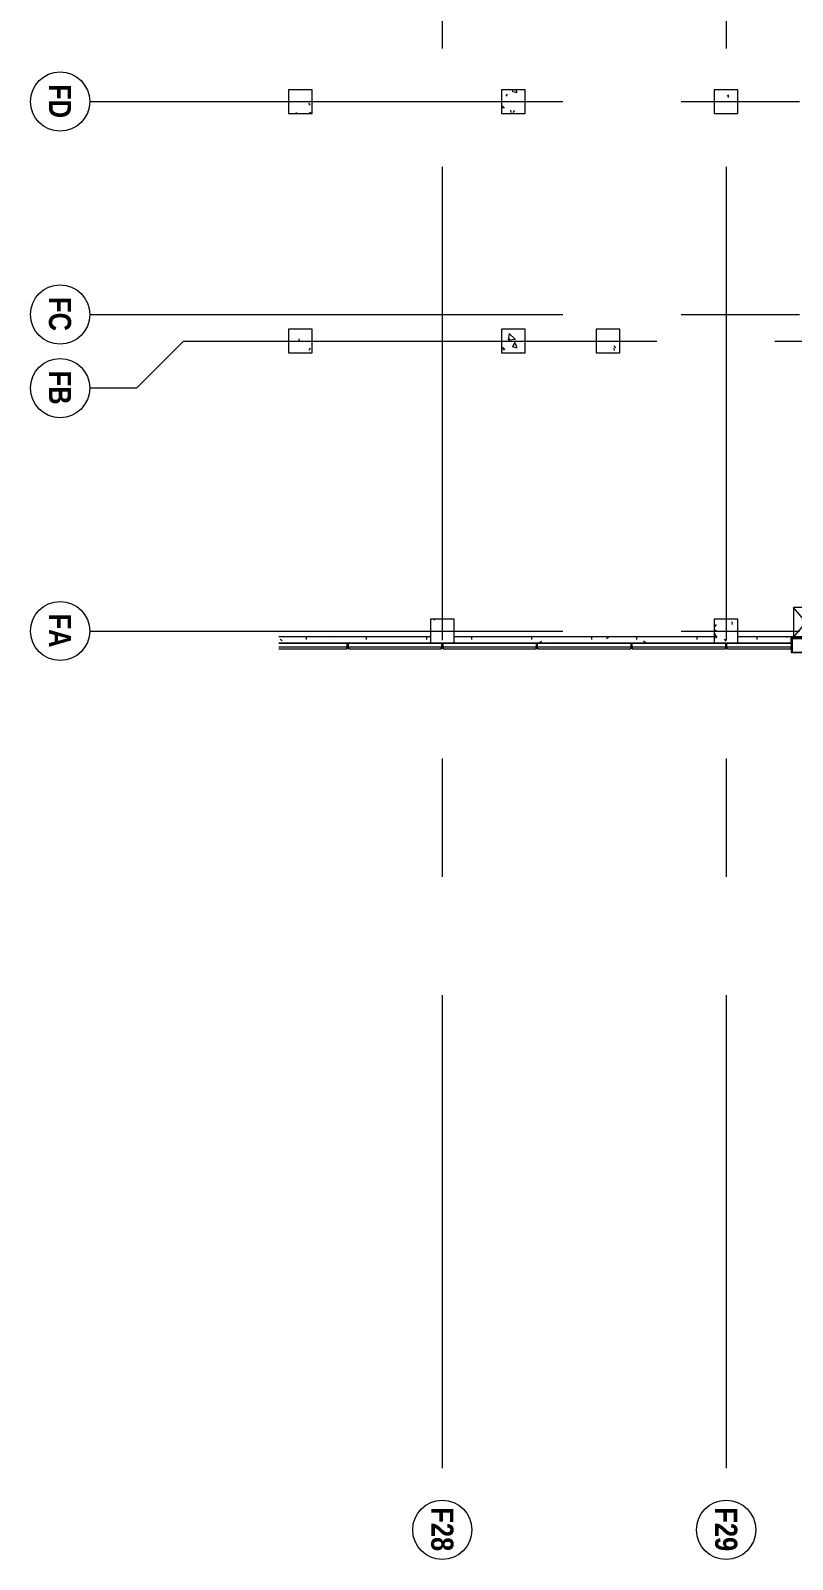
# Model space of a CAD drawing. Extents: x -14231 to 343475, y -171733 to 30720.
# Drawn here: x 177558 to 203324, y -171733 to -120043 of the extents above; entities that cross this region are included whole.
import ezdxf

# ---------------------------------------------------------------- set-up
doc = ezdxf.new("R2010")
doc.units = 0
doc.header["$LTSCALE"] = 8
for name, pattern in [('Access Line', [382.3, 250, -132.3]), ('Centre', [7937.5, 1587.5, -1190.625, 3968.75, -1190.625]), ('IDA - Grid Line', [3500, 2000, -500, 500, -500])]:
    doc.linetypes.add(name, pattern=pattern)
for name, color, linetype, lineweight in [('A-_ANOTGRID_E', 7, 'CONTINUOUS', 9), ('A-_CLAD----_E', 7, 'CONTINUOUS', 9), ('A-_CLAD----_E1', 7, 'CONTINUOUS', 9), ('A-_WALL----_E', 7, 'CONTINUOUS', 9), ('A-_WALL----_H', 7, 'CONTINUOUS', 9), ('A-_WIND----_E', 7, 'CONTINUOUS', 9), ('A-COLN----_E', 7, 'CONTINUOUS', 9), ('A-COLN----_E1', 7, 'CONTINUOUS', 9)]:
    doc.layers.add(name, color=color, linetype=linetype, lineweight=lineweight)
doc.styles.add('Arial Narrow_B', font='ARIALNB.TTF', dxfattribs={"height": 750})

# ---------------------------------------------------------------- blocks, each defined once
blk = doc.blocks.new('IDA - Rectangle Column - 800W X 800D-9805045-PH1 LEVEL 3 - PROBE')
at = {"layer": 'A-COLN----_E1', "true_color": 0xaaaaaa}
h = blk.add_hatch(dxfattribs=at)
h.set_pattern_fill('FP_2', color=253, style=0, pattern_type=2)
h.set_pattern_definition([(320, (-306356.1, 949757.2), (-159.3907, -1821.8403), [190.5, -2095.5]), (265, (-306356.1, 949757.2), (1910.5674, 352.428), [152.4, -1676.4]), (10.451, (-306369.4, 949605.4), (1751.166, -1469.4262), [161.9, -1780.901]), (316.184, (-305848.1, 949757.2), (-420.428, -2710.791), [285.75, -3143.25]), (6.636, (-305883.2, 949531.3), (2474.276, -2374.0256), [242.85, -2671.351]), (261.184, (-305848, 949757.2), (2474.2525, -2374.05), [228.6, -2514.6]), (291, (-305975.1, 949503.2), (-1022.6516, -1516.1442), [190.5, -2095.5]), (236, (-305975.1, 949503.2), (1841.8805, -618.021), [152.4, -1676.4]), (341.451, (-306060.3, 949376.8), (819.2124, -2134.1713), [161.9, -1780.901]), (307.5, (-306356.1, 949757.2), (845.5504, -30.88603), [83.82, -1572.26, 83.82, -3300.73]), (307.5, (-306356.1, 949757.2), (845.5504, -30.88603), [-1739.9, -1617.98, 83.82, -1598.93]), (277.5, (-306356.1, 949757.2), (1001.80575, -668.1966), [83.82, -886.46, 83.82, -2175.51]), (277.5, (-306356.1, 949757.2), (1001.80575, -668.1966), [-1054.1, -1534.16, 83.82, -557.53]), (237.5, (-306356.1, 950323.6), (-57.2896, -1355.90933), [83.82, -551.18, 83.82, -4526.28]), (237.5, (-306356.1, 950323.6), (-57.2896, -1355.90933), [-718.82, -1897.38, 83.82, -2545.08]), (227.5, (-306356.1, 950577.6), (254.2664, -1481.2932), [83.82, -741.68, 83.82, -3098.8]), (227.5, (-306356.1, 950577.6), (254.2664, -1481.2932), [-909.32, -1231.9, 83.82, -1783.08])])
h.paths.add_polyline_path([(-400, -400), (400, -400), (400, 400), (-400, 400)])
at = {"layer": 'A-COLN----_E', "color": 253, "true_color": 0xaaaaaa}
for p, q in [((400, 400), (-400, 400)), ((-400, 400), (-400, -400)), ((400, -400), (400, 400)), ((-400, -400), (400, -400))]:
    blk.add_line(p, q, dxfattribs=at)
blk = doc.blocks.new('IDA - Rectangle Column - 800W X 800D-V1-PH1 LEVEL 3 - PROBE')
at = {"layer": 'A-COLN----_E1', "true_color": 0xaaaaaa}
h = blk.add_hatch(dxfattribs=at)
h.set_pattern_fill('FP_3', color=253, style=0, pattern_type=2)
h.set_pattern_definition([(320, (-315956.1, 949757.2), (-159.3907, -1821.8403), [190.5, -2095.5]), (265, (-315956.1, 949757.2), (1910.5674, 352.428), [152.4, -1676.4]), (10.451, (-315969.4, 949605.4), (1751.166, -1469.4262), [161.9, -1780.901]), (316.184, (-315448.1, 949757.2), (-420.428, -2710.791), [285.75, -3143.25]), (6.636, (-315483.2, 949531.3), (2474.276, -2374.0256), [242.85, -2671.351]), (261.184, (-315448, 949757.2), (2474.2525, -2374.05), [228.6, -2514.6]), (291, (-315575.1, 949503.2), (-1022.6516, -1516.1442), [190.5, -2095.5]), (236, (-315575.1, 949503.2), (1841.8805, -618.021), [152.4, -1676.4]), (341.451, (-315660.3, 949376.8), (819.2124, -2134.1713), [161.9, -1780.901]), (307.5, (-315956.1, 949757.2), (845.5504, -30.88603), [83.82, -1572.26, 83.82, -3300.73]), (307.5, (-315956.1, 949757.2), (845.5504, -30.88603), [-1739.9, -1617.98, 83.82, -1598.93]), (277.5, (-315956.1, 949757.2), (1001.80575, -668.1966), [83.82, -886.46, 83.82, -2175.51]), (277.5, (-315956.1, 949757.2), (1001.80575, -668.1966), [-1054.1, -1534.16, 83.82, -557.53]), (237.5, (-315956.1, 950323.6), (-57.2896, -1355.90933), [83.82, -551.18, 83.82, -4526.28]), (237.5, (-315956.1, 950323.6), (-57.2896, -1355.90933), [-718.82, -1897.38, 83.82, -2545.08]), (227.5, (-315956.1, 950577.6), (254.2664, -1481.2932), [83.82, -741.68, 83.82, -3098.8]), (227.5, (-315956.1, 950577.6), (254.2664, -1481.2932), [-909.32, -1231.9, 83.82, -1783.08])])
h.paths.add_polyline_path([(-400, -400), (400, -400), (400, 400), (-400, 400)])
at = {"layer": 'A-COLN----_E', "color": 253, "true_color": 0xaaaaaa}
for p, q in [((400, 400), (-400, 400)), ((-400, 400), (-400, -400)), ((400, -400), (400, 400)), ((-400, -400), (400, -400))]:
    blk.add_line(p, q, dxfattribs=at)
blk = doc.blocks.new('IDA - Rectangle Column - 800W X 800D-V48-PH1 LEVEL 3 - PROBE')
at = {"layer": 'A-COLN----_E1', "true_color": 0xaaaaaa}
h = blk.add_hatch(dxfattribs=at)
h.set_pattern_fill('FP_50', color=253, style=0, pattern_type=2)
h.set_pattern_definition([(320, (-315956.1, 931857.2), (-159.3907, -1821.8403), [190.5, -2095.5]), (265, (-315956.1, 931857.2), (1910.5674, 352.428), [152.4, -1676.4]), (10.451, (-315969.4, 931705.4), (1751.166, -1469.4262), [161.9, -1780.901]), (316.184, (-315448.1, 931857.2), (-420.428, -2710.791), [285.75, -3143.25]), (6.636, (-315483.2, 931631.3), (2474.276, -2374.0256), [242.85, -2671.351]), (261.184, (-315448, 931857.2), (2474.2525, -2374.05), [228.6, -2514.6]), (291, (-315575.1, 931603.2), (-1022.6516, -1516.1442), [190.5, -2095.5]), (236, (-315575.1, 931603.2), (1841.8805, -618.021), [152.4, -1676.4]), (341.451, (-315660.3, 931476.8), (819.2124, -2134.1713), [161.9, -1780.901]), (307.5, (-315956.1, 931857.2), (845.5504, -30.88603), [83.82, -1572.26, 83.82, -3300.73]), (307.5, (-315956.1, 931857.2), (845.5504, -30.88603), [-1739.9, -1617.98, 83.82, -1598.93]), (277.5, (-315956.1, 931857.2), (1001.80575, -668.1966), [83.82, -886.46, 83.82, -2175.51]), (277.5, (-315956.1, 931857.2), (1001.80575, -668.1966), [-1054.1, -1534.16, 83.82, -557.53]), (237.5, (-315956.1, 932423.6), (-57.2896, -1355.90933), [83.82, -551.18, 83.82, -4526.28]), (237.5, (-315956.1, 932423.6), (-57.2896, -1355.90933), [-718.82, -1897.38, 83.82, -2545.08]), (227.5, (-315956.1, 932677.6), (254.2664, -1481.2932), [83.82, -741.68, 83.82, -3098.8]), (227.5, (-315956.1, 932677.6), (254.2664, -1481.2932), [-909.32, -1231.9, 83.82, -1783.08])])
h.paths.add_polyline_path([(-400, -400), (400, -400), (400, 400), (-400, 400)])
at = {"layer": 'A-COLN----_E', "color": 253, "true_color": 0xaaaaaa}
for p, q in [((400, 400), (-400, 400)), ((-400, 400), (-400, -400)), ((400, -400), (400, 400)), ((-400, -400), (400, -400))]:
    blk.add_line(p, q, dxfattribs=at)
blk = doc.blocks.new('IDA - Rectangle Column - 800W X 800D-V49-PH1 LEVEL 3 - PROBE')
at = {"layer": 'A-COLN----_E1', "true_color": 0xaaaaaa}
h = blk.add_hatch(dxfattribs=at)
h.set_pattern_fill('FP_51', color=253, style=0, pattern_type=2)
h.set_pattern_definition([(320, (-308756.1, 931857.2), (-159.3907, -1821.8403), [190.5, -2095.5]), (265, (-308756.1, 931857.2), (1910.5674, 352.428), [152.4, -1676.4]), (10.451, (-308769.4, 931705.4), (1751.166, -1469.4262), [161.9, -1780.901]), (316.184, (-308248.1, 931857.2), (-420.428, -2710.791), [285.75, -3143.25]), (6.636, (-308283.2, 931631.3), (2474.276, -2374.0256), [242.85, -2671.351]), (261.184, (-308248, 931857.2), (2474.2525, -2374.05), [228.6, -2514.6]), (291, (-308375.1, 931603.2), (-1022.6516, -1516.1442), [190.5, -2095.5]), (236, (-308375.1, 931603.2), (1841.8805, -618.021), [152.4, -1676.4]), (341.451, (-308460.3, 931476.8), (819.2124, -2134.1713), [161.9, -1780.901]), (307.5, (-308756.1, 931857.2), (845.5504, -30.88603), [83.82, -1572.26, 83.82, -3300.73]), (307.5, (-308756.1, 931857.2), (845.5504, -30.88603), [-1739.9, -1617.98, 83.82, -1598.93]), (277.5, (-308756.1, 931857.2), (1001.80575, -668.1966), [83.82, -886.46, 83.82, -2175.51]), (277.5, (-308756.1, 931857.2), (1001.80575, -668.1966), [-1054.1, -1534.16, 83.82, -557.53]), (237.5, (-308756.1, 932423.6), (-57.2896, -1355.90933), [83.82, -551.18, 83.82, -4526.28]), (237.5, (-308756.1, 932423.6), (-57.2896, -1355.90933), [-718.82, -1897.38, 83.82, -2545.08]), (227.5, (-308756.1, 932677.6), (254.2664, -1481.2932), [83.82, -741.68, 83.82, -3098.8]), (227.5, (-308756.1, 932677.6), (254.2664, -1481.2932), [-909.32, -1231.9, 83.82, -1783.08])])
h.paths.add_polyline_path([(-400, -400), (400, -400), (400, 400), (-400, 400)])
at = {"layer": 'A-COLN----_E', "color": 253, "true_color": 0xaaaaaa}
for p, q in [((400, 400), (-400, 400)), ((-400, 400), (-400, -400)), ((400, -400), (400, 400)), ((-400, -400), (400, -400))]:
    blk.add_line(p, q, dxfattribs=at)
blk = doc.blocks.new('IDA - Rectangle Column - 800W X 800D-V50-PH1 LEVEL 3 - PROBE')
at = {"layer": 'A-COLN----_E1', "true_color": 0xaaaaaa}
h = blk.add_hatch(dxfattribs=at)
h.set_pattern_fill('FP_52', color=253, style=0, pattern_type=2)
h.set_pattern_definition([(320, (-301556.1, 931857.2), (-159.3907, -1821.8403), [190.5, -2095.5]), (265, (-301556.1, 931857.2), (1910.5674, 352.428), [152.4, -1676.4]), (10.451, (-301569.4, 931705.4), (1751.166, -1469.4262), [161.9, -1780.901]), (316.184, (-301048.1, 931857.2), (-420.428, -2710.791), [285.75, -3143.25]), (6.636, (-301083.2, 931631.3), (2474.276, -2374.0256), [242.85, -2671.351]), (261.184, (-301048, 931857.2), (2474.2525, -2374.05), [228.6, -2514.6]), (291, (-301175.1, 931603.2), (-1022.6516, -1516.1442), [190.5, -2095.5]), (236, (-301175.1, 931603.2), (1841.8805, -618.021), [152.4, -1676.4]), (341.451, (-301260.3, 931476.8), (819.2124, -2134.1713), [161.9, -1780.901]), (307.5, (-301556.1, 931857.2), (845.5504, -30.88603), [83.82, -1572.26, 83.82, -3300.73]), (307.5, (-301556.1, 931857.2), (845.5504, -30.88603), [-1739.9, -1617.98, 83.82, -1598.93]), (277.5, (-301556.1, 931857.2), (1001.80575, -668.1966), [83.82, -886.46, 83.82, -2175.51]), (277.5, (-301556.1, 931857.2), (1001.80575, -668.1966), [-1054.1, -1534.16, 83.82, -557.53]), (237.5, (-301556.1, 932423.6), (-57.2896, -1355.90933), [83.82, -551.18, 83.82, -4526.28]), (237.5, (-301556.1, 932423.6), (-57.2896, -1355.90933), [-718.82, -1897.38, 83.82, -2545.08]), (227.5, (-301556.1, 932677.6), (254.2664, -1481.2932), [83.82, -741.68, 83.82, -3098.8]), (227.5, (-301556.1, 932677.6), (254.2664, -1481.2932), [-909.32, -1231.9, 83.82, -1783.08])])
h.paths.add_polyline_path([(-400, -400), (400, -400), (400, 400), (-400, 400)])
at = {"layer": 'A-COLN----_E', "color": 253, "true_color": 0xaaaaaa}
for p, q in [((400, 400), (-400, 400)), ((-400, 400), (-400, -400)), ((400, -400), (400, 400)), ((-400, -400), (400, -400))]:
    blk.add_line(p, q, dxfattribs=at)
blk = doc.blocks.new('IDA - Rectangle Column - 800W X 800D-V51-PH1 LEVEL 3 - PROBE')
at = {"layer": 'A-COLN----_E1', "true_color": 0xaaaaaa}
h = blk.add_hatch(dxfattribs=at)
h.set_pattern_fill('FP_53', color=253, style=0, pattern_type=2)
h.set_pattern_definition([(320, (-311956.1, 939957.2), (-159.3907, -1821.8403), [190.5, -2095.5]), (265, (-311956.1, 939957.2), (1910.5674, 352.428), [152.4, -1676.4]), (10.451, (-311969.4, 939805.4), (1751.166, -1469.4262), [161.9, -1780.901]), (316.184, (-311448.1, 939957.2), (-420.428, -2710.791), [285.75, -3143.25]), (6.636, (-311483.2, 939731.3), (2474.276, -2374.0256), [242.85, -2671.351]), (261.184, (-311448, 939957.2), (2474.2525, -2374.05), [228.6, -2514.6]), (291, (-311575.1, 939703.2), (-1022.6516, -1516.1442), [190.5, -2095.5]), (236, (-311575.1, 939703.2), (1841.8805, -618.021), [152.4, -1676.4]), (341.451, (-311660.3, 939576.8), (819.2124, -2134.1713), [161.9, -1780.901]), (307.5, (-311956.1, 939957.2), (845.5504, -30.88603), [83.82, -1572.26, 83.82, -3300.73]), (307.5, (-311956.1, 939957.2), (845.5504, -30.88603), [-1739.9, -1617.98, 83.82, -1598.93]), (277.5, (-311956.1, 939957.2), (1001.80575, -668.1966), [83.82, -886.46, 83.82, -2175.51]), (277.5, (-311956.1, 939957.2), (1001.80575, -668.1966), [-1054.1, -1534.16, 83.82, -557.53]), (237.5, (-311956.1, 940523.6), (-57.2896, -1355.90933), [83.82, -551.18, 83.82, -4526.28]), (237.5, (-311956.1, 940523.6), (-57.2896, -1355.90933), [-718.82, -1897.38, 83.82, -2545.08]), (227.5, (-311956.1, 940777.6), (254.2664, -1481.2932), [83.82, -741.68, 83.82, -3098.8]), (227.5, (-311956.1, 940777.6), (254.2664, -1481.2932), [-909.32, -1231.9, 83.82, -1783.08])])
h.paths.add_polyline_path([(-400, -400), (400, -400), (400, 400), (-400, 400)])
at = {"layer": 'A-COLN----_E', "color": 253, "true_color": 0xaaaaaa}
for p, q in [((400, 400), (-400, 400)), ((-400, 400), (-400, -400)), ((400, -400), (400, 400)), ((-400, -400), (400, -400))]:
    blk.add_line(p, q, dxfattribs=at)
blk = doc.blocks.new('IDA - Rectangle Column - 800W X 800D-V52-PH1 LEVEL 3 - PROBE')
at = {"layer": 'A-COLN----_E1', "true_color": 0xaaaaaa}
h = blk.add_hatch(dxfattribs=at)
h.set_pattern_fill('FP_54', color=253, style=0, pattern_type=2)
h.set_pattern_definition([(320, (-308756.1, 939957.2), (-159.3907, -1821.8403), [190.5, -2095.5]), (265, (-308756.1, 939957.2), (1910.5674, 352.428), [152.4, -1676.4]), (10.451, (-308769.4, 939805.4), (1751.166, -1469.4262), [161.9, -1780.901]), (316.184, (-308248.1, 939957.2), (-420.428, -2710.791), [285.75, -3143.25]), (6.636, (-308283.2, 939731.3), (2474.276, -2374.0256), [242.85, -2671.351]), (261.184, (-308248, 939957.2), (2474.2525, -2374.05), [228.6, -2514.6]), (291, (-308375.1, 939703.2), (-1022.6516, -1516.1442), [190.5, -2095.5]), (236, (-308375.1, 939703.2), (1841.8805, -618.021), [152.4, -1676.4]), (341.451, (-308460.3, 939576.8), (819.2124, -2134.1713), [161.9, -1780.901]), (307.5, (-308756.1, 939957.2), (845.5504, -30.88603), [83.82, -1572.26, 83.82, -3300.73]), (307.5, (-308756.1, 939957.2), (845.5504, -30.88603), [-1739.9, -1617.98, 83.82, -1598.93]), (277.5, (-308756.1, 939957.2), (1001.80575, -668.1966), [83.82, -886.46, 83.82, -2175.51]), (277.5, (-308756.1, 939957.2), (1001.80575, -668.1966), [-1054.1, -1534.16, 83.82, -557.53]), (237.5, (-308756.1, 940523.6), (-57.2896, -1355.90933), [83.82, -551.18, 83.82, -4526.28]), (237.5, (-308756.1, 940523.6), (-57.2896, -1355.90933), [-718.82, -1897.38, 83.82, -2545.08]), (227.5, (-308756.1, 940777.6), (254.2664, -1481.2932), [83.82, -741.68, 83.82, -3098.8]), (227.5, (-308756.1, 940777.6), (254.2664, -1481.2932), [-909.32, -1231.9, 83.82, -1783.08])])
h.paths.add_polyline_path([(-400, -400), (400, -400), (400, 400), (-400, 400)])
at = {"layer": 'A-COLN----_E', "color": 253, "true_color": 0xaaaaaa}
for p, q in [((400, 400), (-400, 400)), ((-400, 400), (-400, -400)), ((400, -400), (400, 400)), ((-400, -400), (400, -400))]:
    blk.add_line(p, q, dxfattribs=at)
blk = doc.blocks.new('IDA - Rectangle Column - 800W X 800D-V53-PH1 LEVEL 3 - PROBE')
at = {"layer": 'A-COLN----_E1', "true_color": 0xaaaaaa}
h = blk.add_hatch(dxfattribs=at)
h.set_pattern_fill('FP_55', color=253, style=0, pattern_type=2)
h.set_pattern_definition([(320, (-301556.1, 939957.2), (-159.3907, -1821.8403), [190.5, -2095.5]), (265, (-301556.1, 939957.2), (1910.5674, 352.428), [152.4, -1676.4]), (10.451, (-301569.4, 939805.4), (1751.166, -1469.4262), [161.9, -1780.901]), (316.184, (-301048.1, 939957.2), (-420.428, -2710.791), [285.75, -3143.25]), (6.636, (-301083.2, 939731.3), (2474.276, -2374.0256), [242.85, -2671.351]), (261.184, (-301048, 939957.2), (2474.2525, -2374.05), [228.6, -2514.6]), (291, (-301175.1, 939703.2), (-1022.6516, -1516.1442), [190.5, -2095.5]), (236, (-301175.1, 939703.2), (1841.8805, -618.021), [152.4, -1676.4]), (341.451, (-301260.3, 939576.8), (819.2124, -2134.1713), [161.9, -1780.901]), (307.5, (-301556.1, 939957.2), (845.5504, -30.88603), [83.82, -1572.26, 83.82, -3300.73]), (307.5, (-301556.1, 939957.2), (845.5504, -30.88603), [-1739.9, -1617.98, 83.82, -1598.93]), (277.5, (-301556.1, 939957.2), (1001.80575, -668.1966), [83.82, -886.46, 83.82, -2175.51]), (277.5, (-301556.1, 939957.2), (1001.80575, -668.1966), [-1054.1, -1534.16, 83.82, -557.53]), (237.5, (-301556.1, 940523.6), (-57.2896, -1355.90933), [83.82, -551.18, 83.82, -4526.28]), (237.5, (-301556.1, 940523.6), (-57.2896, -1355.90933), [-718.82, -1897.38, 83.82, -2545.08]), (227.5, (-301556.1, 940777.6), (254.2664, -1481.2932), [83.82, -741.68, 83.82, -3098.8]), (227.5, (-301556.1, 940777.6), (254.2664, -1481.2932), [-909.32, -1231.9, 83.82, -1783.08])])
h.paths.add_polyline_path([(-400, -400), (400, -400), (400, 400), (-400, 400)])
at = {"layer": 'A-COLN----_E', "color": 253, "true_color": 0xaaaaaa}
for p, q in [((400, 400), (-400, 400)), ((-400, 400), (-400, -400)), ((400, -400), (400, 400)), ((-400, -400), (400, -400))]:
    blk.add_line(p, q, dxfattribs=at)
blk = doc.blocks.new('Aluminium Window - 1000L X 1000H - FAP-02 - 2HR-V57-PH1 LEVEL 3 - PROBE')
at = {"layer": 'A-_WIND----_E', "color": 253, "true_color": 0xaaaaaa}
for p, q in [((-495, 425), (-495, 301)), ((-445, 425), (-495, 425)), ((-495, 251), (-495, 100)), ((-445, -50), (-445, 425)), ((455, 425), (-445, 425)), ((505, 425), (455, 425)), ((455, 425), (455, -50)), ((505, 301), (505, 425)), ((505, 100), (505, 251)), ((-445, -50), (-492, -50)), ((-492, -50), (-445, -50)), ((-492, -100), (-445, -100)), ((-445, -65), (-445, -50)), ((455, -50), (-445, -50)), ((-445, -50), (455, -50)), ((-445, -65), (-445, -100)), ((-395, -65), (-445, -65)), ((-445, -100), (-395, -100)), ((405, -65), (-395, -65)), ((-395, -100), (-395, -65)), ((405, -79), (-395, -79)), ((-395, -79), (-395, -87)), ((-395, -87), (405, -87)), ((-395, -100), (405, -100)), ((455, -65), (405, -65)), ((405, -65), (405, -100)), ((405, -87), (405, -79)), ((405, -100), (455, -100)), ((505, -50), (455, -50)), ((455, -50), (455, -65)), ((455, -50), (505, -50)), ((455, -100), (455, -65)), ((455, -100), (505, -100))]:
    blk.add_line(p, q, dxfattribs=at)
at = {"layer": 'A-_WIND----_E', "color": 253, "linetype": 'Centre', "true_color": 0xaaaaaa}
for p, q in [((-495, 425), (505, 425)), ((-74, 425), (-390, 425))]:
    blk.add_line(p, q, dxfattribs=at)
at = {"layer": 'A-_WIND----_E', "color": 253, "linetype": 'Access Line', "true_color": 0xaaaaaa}
for p, q in [((-420, -1100), (-420, -100)), ((-420, -100), (430, -1100)), ((-420, -1100), (430, -100)), ((430, -1100), (430, -100)), ((-420, -1100), (430, -1100))]:
    blk.add_line(p, q, dxfattribs=at)
blk = doc.blocks.new('System Panel - AlumPanelClad-White-10092527-PH1 LEVEL 3 - PROBE')
at = {"layer": 'A-_CLAD----_E', "color": 253, "true_color": 0xaaaaaa}
for p, q in [((1588, 25), (-714, 25)), ((1588, -25), (1588, 25)), ((-714, -25), (1588, -25))]:
    blk.add_line(p, q, dxfattribs=at)
blk = doc.blocks.new('Rectangular Mullion - groove center-10092485-PH1 LEVEL 3 - PROBE')
at = {"layer": 'A-_CLAD----_E1', "color": 253, "true_color": 0xaaaaaa}
blk.add_line((950184, 303131), (950184, 300830), dxfattribs=at)
blk = doc.blocks.new('System Panel - AlumPanelClad-White-10005328-PH1 LEVEL 3 - PROBE')
at = {"layer": 'A-_CLAD----_E', "color": 253, "true_color": 0xaaaaaa}
for p, q in [((1575, 25), (-1575, 25)), ((-1575, 25), (-1575, -25)), ((1575, -25), (1575, 25)), ((-1575, -25), (1575, -25))]:
    blk.add_line(p, q, dxfattribs=at)
blk = doc.blocks.new('Rectangular Mullion - groove center-10005325-PH1 LEVEL 3 - PROBE')
at = {"layer": 'A-_CLAD----_E1', "color": 253, "true_color": 0xaaaaaa}
blk.add_line((846867, 329691), (850017, 329691), dxfattribs=at)
blk = doc.blocks.new('Rectangular Mullion - groove center-9997094-PH1 LEVEL 3 - PROBE')
at = {"layer": 'A-_CLAD----_E1', "color": 253, "true_color": 0xaaaaaa}
for p, q in [((-25, -150), (-25, 0)), ((-25, 0), (25, 0)), ((25, 0), (25, -150)), ((25, -150), (-25, -150))]:
    blk.add_line(p, q, dxfattribs=at)
blk = doc.blocks.new('System Panel - AlumPanelClad-White-10092521-PH1 LEVEL 3 - PROBE')
at = {"layer": 'A-_CLAD----_E', "color": 253, "true_color": 0xaaaaaa}
for p, q in [((1087, 25), (-1087, 25)), ((-1087, 25), (-1087, -25)), ((1087, -25), (1087, 25)), ((-1087, -25), (1087, -25))]:
    blk.add_line(p, q, dxfattribs=at)
blk = doc.blocks.new('Rectangular Mullion - groove center-10092483-PH1 LEVEL 3 - PROBE')
at = {"layer": 'A-_CLAD----_E1', "color": 253, "true_color": 0xaaaaaa}
blk.add_line((950184, 318156), (950184, 315981), dxfattribs=at)
blk = doc.blocks.new('Grid - 4 mm Dia-18759-PH1 LEVEL 3 - PROBE')
at = {"layer": 'A-_ANOTGRID_E', "color": 253, "true_color": 0xaaaaaa}
blk.add_circle((0, 0), 4, dxfattribs=at)

msp = doc.modelspace()

# ---------------------------------------------------------------- hatches: boundary and pattern name
at = {"layer": 'A-_WALL----_H', "true_color": 0xd4d4d4}
h = msp.add_hatch(dxfattribs=at)
h.set_pattern_fill('FP_1', color=254, angle=-90, style=0, pattern_type=2)
h.set_pattern_definition([(270, (-114873.83, 809413.83), (508, -2032), [83.82, -1440.18, 83.82, -1440.18, -8128]), (270, (-114873.83, 809413.83), (508, -2032), [-3048, 83.82, -2964.18, 83.82, -1440.18, -3556]), (270, (-114873.83, 809413.83), (508, -2032), [-7620, 83.82, -932.18, 83.82, -2456.18]), (30, (-114619.83, 808651.83), (1505.76362, 1455.9409), [83.82, -1440.18, 83.82, -1440.18, -8128]), (30, (-114619.83, 808651.83), (1505.76362, 1455.9409), [-3048, 83.82, -2964.18, 83.82, -1440.18, -3556]), (30, (-114619.83, 808651.83), (1505.76362, 1455.9409), [-7620, 83.82, -932.18, 83.82, -2456.18]), (150, (-113603.83, 808397.83), (-2013.76362, 576.0591), [83.82, -1440.18, 83.82, -1440.18, -8128]), (150, (-113603.83, 808397.83), (-2013.76362, 576.0591), [-3048, 83.82, -2964.18, 83.82, -1440.18, -3556]), (150, (-113603.83, 808397.83), (-2013.76362, 576.0591), [-7620, 83.82, -932.18, 83.82, -2456.18])])
h.paths.add_polyline_path([(185955.7512, -140738.5292), (185955.7512, -140743.3464), (191082.2899, -140743.3464), (191082.2899, -140543.3464), (185955.7512, -140543.3464), (185955.7512, -140643.3464)])
h.paths.add_polyline_path([(191882.2899, -140580.7211), (191882.2899, -140743.3464), (200682.2899, -140743.3464), (200682.2899, -140543.3464), (191882.2899, -140543.3464)])
h.paths.add_polyline_path([(201482.2899, -140743.3464), (203282.2284, -140743.3464), (203282.2284, -140543.3464), (201482.2899, -140543.3464), (201482.2899, -140653.2344)])
h.paths.add_polyline_path([(204278.8477, -140743.3464), (210282.2899, -140743.3464), (210282.2899, -140543.3464), (204278.8477, -140543.3464), (204278.8477, -140643.3464)])

# ---------------------------------------------------------------- linework, layer by layer
at = {"layer": 'A-_ANOTGRID_E', "color": 254, "linetype": 'IDA - Grid Line', "true_color": 0xd4d4d4}
for p, q in [((191482.2899, -12650.3661), (191482.2899, -169732.6721)), ((201082.2899, -12650.3661), (201082.2899, -169732.6721)), ((179558.4541, -122443.3464), (217979.1948, -122443.3464)), ((179558.4541, -129643.3464), (217979.1948, -129643.3464)), ((182733.4541, -130543.3464), (217979.1948, -130543.3464)), ((179558.4541, -140343.3464), (217979.1948, -140343.3464))]:
    msp.add_line(p, q, dxfattribs=at)
at = {"layer": 'A-_ANOTGRID_E', "color": 254, "true_color": 0xd4d4d4}
for p, q in [((182733.4541, -130543.3464), (181145.9541, -132130.8464)), ((181145.9541, -132130.8464), (179558.4541, -132130.8464))]:
    msp.add_line(p, q, dxfattribs=at)
at = {"layer": 'A-_WALL----_E', "color": 253, "true_color": 0xaaaaaa}
for p, q in [((191082.2899, -140543.3464), (185955.7512, -140543.3464)), ((200682.2899, -140543.3464), (191882.2899, -140543.3464)), ((203282.2284, -140543.3464), (201482.2899, -140543.3464)), ((203282.2284, -140743.3464), (203282.2284, -140543.3464)), ((185955.7512, -140743.3464), (191082.2899, -140743.3464)), ((191882.2899, -140743.3464), (200682.2899, -140743.3464)), ((201482.2899, -140743.3464), (203282.2284, -140743.3464))]:
    msp.add_line(p, q, dxfattribs=at)

# ---------------------------------------------------------------- block references
at = {"layer": 'A-_ANOTGRID_E', "color": 254, "lineweight": 5, "true_color": 0xd4d4d4, "xscale": 249.9999999999999, "yscale": 249.9999999999999, "zscale": 249.9999999999999}
for p, rotation in [((178558.4541, -122443.3464), 270), ((178558.4541, -129643.3464), 270), ((178558.4541, -132130.8464), 270), ((178558.4541, -140343.3464), 270), ((191482.2899, -170732.6721), 179.9999999999995), ((201082.2899, -170732.6721), 179.9999999999995)]:
    msp.add_blockref('Grid - 4 mm Dia-18759-PH1 LEVEL 3 - PROBE', p, dxfattribs=dict(at, rotation=rotation))
at = {"layer": 'A-_CLAD----_E', "color": 253, "lineweight": 9, "true_color": 0xaaaaaa}
for name, p in [('System Panel - AlumPanelClad-White-10092527-PH1 LEVEL 3 - PROBE', (186669.7592, -140919.7801)), ('System Panel - AlumPanelClad-White-10005328-PH1 LEVEL 3 - PROBE', (189882.2899, -140919.7801)), ('System Panel - AlumPanelClad-White-10005328-PH1 LEVEL 3 - PROBE', (193082.2899, -140919.7801)), ('System Panel - AlumPanelClad-White-10005328-PH1 LEVEL 3 - PROBE', (196282.2899, -140919.7801)), ('System Panel - AlumPanelClad-White-10005328-PH1 LEVEL 3 - PROBE', (199482.2899, -140919.7801)), ('System Panel - AlumPanelClad-White-10092521-PH1 LEVEL 3 - PROBE', (202194.7592, -140919.7801))]:
    msp.add_blockref(name, p, dxfattribs=at)
at = {"layer": 'A-_CLAD----_E1', "color": 253, "lineweight": 9, "true_color": 0xaaaaaa}
for name, p, rotation in [('Rectangular Mullion - groove center-10092485-PH1 LEVEL 3 - PROBE', (-114873.8284, 809413.8288), 270), ('Rectangular Mullion - groove center-10005325-PH1 LEVEL 3 - PROBE', (1038324.4651, 188921.3382), 180), ('Rectangular Mullion - groove center-10005325-PH1 LEVEL 3 - PROBE', (1041524.4651, 188921.3382), 180), ('Rectangular Mullion - groove center-10005325-PH1 LEVEL 3 - PROBE', (1044724.4651, 188921.3382), 180), ('Rectangular Mullion - groove center-10005325-PH1 LEVEL 3 - PROBE', (1047924.4651, 188921.3382), 179.9999999999978), ('Rectangular Mullion - groove center-10092483-PH1 LEVEL 3 - PROBE', (-114873.8284, 809413.8288), 270)]:
    msp.add_blockref(name, p, dxfattribs=dict(at, rotation=rotation))
at = {"layer": 'A-_CLAD----_E1', "color": 253, "lineweight": 9, "true_color": 0xaaaaaa, "extrusion": (0, 0, -1), "rotation": 180.0000000000001}
for p in [(-188282.2899, -140919.7801), (-191482.2899, -140919.7801), (-194682.2899, -140919.7801), (-197882.2899, -140919.7801), (-201082.2899, -140919.7801)]:
    msp.add_blockref('Rectangular Mullion - groove center-9997094-PH1 LEVEL 3 - PROBE', p, dxfattribs=at)
at = {"layer": 'A-_WIND----_E', "color": 253, "lineweight": 9, "true_color": 0xaaaaaa, "rotation": 179.9999999999997}
msp.add_blockref('Aluminium Window - 1000L X 1000H - FAP-02 - 2HR-V57-PH1 LEVEL 3 - PROBE', (203787.2284, -140643.3464), dxfattribs=at)
at = {"layer": 'A-COLN----_E1', "color": 253, "lineweight": 9, "true_color": 0xaaaaaa}
for name, p in [('IDA - Rectangle Column - 800W X 800D-V50-PH1 LEVEL 3 - PROBE', (186682.2899, -122443.3464)), ('IDA - Rectangle Column - 800W X 800D-V49-PH1 LEVEL 3 - PROBE', (193882.2899, -122443.3464)), ('IDA - Rectangle Column - 800W X 800D-V48-PH1 LEVEL 3 - PROBE', (201082.2899, -122443.3464)), ('IDA - Rectangle Column - 800W X 800D-V53-PH1 LEVEL 3 - PROBE', (186682.2895, -130543.3464)), ('IDA - Rectangle Column - 800W X 800D-V52-PH1 LEVEL 3 - PROBE', (193882.2899, -130543.3464)), ('IDA - Rectangle Column - 800W X 800D-V51-PH1 LEVEL 3 - PROBE', (197082.29, -130543.3464)), ('IDA - Rectangle Column - 800W X 800D-9805045-PH1 LEVEL 3 - PROBE', (191482.2899, -140343.3464)), ('IDA - Rectangle Column - 800W X 800D-V1-PH1 LEVEL 3 - PROBE', (201082.2899, -140343.3464))]:
    msp.add_blockref(name, p, dxfattribs=at)

# ---------------------------------------------------------------- texts
at = {"layer": 'A-_ANOTGRID_E', "color": 253, "true_color": 0xaaaaaa, "char_height": 750, "attachment_point": 1, "rotation": 270, "style": 'Arial Narrow_B'}
for s, insert, width in [('FD', (178929.8178, -121855.5413), 1402.953125), ('FC', (178929.8178, -129055.5413), 1402.953125), ('FB', (178929.8178, -131543.0413), 1402.953125), ('FA', (178929.8178, -139755.5413), 1402.953125), ('F28', (191860.4076, -169973.7233), 1803.796875), ('F29', (201460.4076, -169973.7233), 1803.796875)]:
    msp.add_mtext(s, dxfattribs=dict(at, insert=insert, width=width))

doc.saveas('drawing.dxf')
